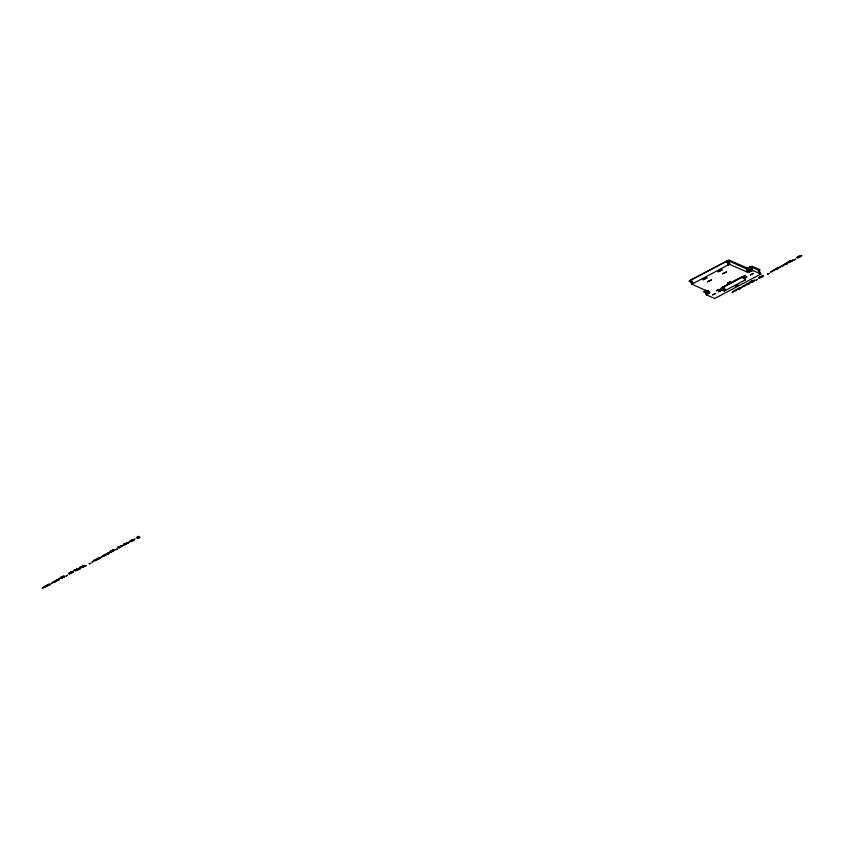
<?xml version="1.0" encoding="UTF-8"?>
<svg xmlns="http://www.w3.org/2000/svg" width="844" height="844" viewBox="0 0 844 844"><rect width="100%" height="100%" fill="white"/><g stroke="black" fill="none" stroke-linecap="round" stroke-linejoin="round"><path stroke-width="1.27" d="M744.619 278.035C750.495 275.028 743.364 277.993 744.893 280.124L725.566 290.325C724.184 291.707 718.17 289.397 721.092 288.3L740.42 278.098C741.77 276.748 746.645 278.763 745.431 279.807M704.634 291.307L705.763 290.42L707.588 294.05L706.46 294.936L714.773 298.47L760.803 274.089L752.785 270.428L748.058 272.39L729.343 264.32L691.932 284.164L710.026 292.467L707.588 294.05M706.428 294.873L704.677 291.138M760.782 274.131L758.956 270.418L750.96 266.799L746.233 268.761L728.013 260.553L690.571 280.155L690.086 280.588L691.943 284.28M691.911 284.217L690.16 280.482M758.956 270.502L758.334 270.966M692.154 283.964L690.434 280.25M48.203 584.502C51.906 582.181 50.028 586.918 48.214 584.512M705.436 290.357L703.442 291.813L705.763 292.931M758.355 271.188L760.106 269.827L752.088 266.187L747.351 268.16L728.889 259.973L688.968 281.052L691.268 282.286M741.633 277.022L723.519 286.58M722.369 287.192C728.14 295.685 719.415 286.791 723.741 286.696L741.929 277.096M785.447 263.803C780.848 266.504 775.995 269.901 782.441 265.406C782.915 267.253 783.823 264.647 785.479 263.866M776.459 268.55C771.859 271.251 767.006 274.648 773.452 270.154C773.927 272 774.834 269.384 776.491 268.614M747.267 283.964C741 286.306 738.743 290.368 744.218 285.652C744.925 287.182 745.537 284.903 747.299 284.027M738.278 288.711C732.022 291.043 729.765 295.115 735.229 290.399C735.957 291.94 736.538 289.64 738.31 288.764M752.574 270.439L750.749 266.81M729.744 264.204L727.918 260.574M758.861 270.607L760.687 274.237M758.693 270.734L760.518 274.363M750.96 266.799L752.785 270.428M750.622 266.841L752.458 270.47M750.495 266.883L752.32 270.513M750.337 266.936L752.162 270.565M750.179 266.999L752.004 270.639M749.999 267.084L751.825 270.713M749.82 267.158L751.645 270.787M749.472 267.337L751.297 270.966M749.303 267.432L751.128 271.061M747.953 268.149L749.778 271.779M747.573 268.339L749.398 271.968M747.383 268.424L749.208 272.053M747.204 268.508L749.029 272.137M747.024 268.582L748.85 272.211M746.856 268.635L748.681 272.264M746.571 268.73L748.533 272.317M746.455 268.761L748.28 272.39M746.233 268.761L748.185 272.401M744.271 278.151L745.178 279.965M743.986 278.309L744.893 280.124M728.14 260.564L729.965 264.193M727.802 260.606L729.627 264.235M727.665 260.638L729.501 264.267M727.517 260.69L729.343 264.32M727.349 260.754L729.184 264.383M727.18 260.828L729.005 264.457M726.99 260.912L728.815 264.541M726.811 260.996L728.636 264.626M726.431 261.186L728.256 264.816M723.741 286.696L725.566 290.325M723.445 286.844L725.27 290.473M723.139 286.981L724.964 290.61M722.875 287.087L724.701 290.716M722.643 287.16L724.468 290.79M708.053 290.336L709.424 293.058M707.894 290.431L709.255 293.153M707.536 290.631L708.907 293.353M705.405 290.621L707.23 294.25M705.236 290.726L707.061 294.356M705.088 290.821L706.913 294.451M704.951 290.906L706.671 294.619M704.751 291.074L706.576 294.704M691.247 279.765L693.072 283.394M690.888 279.965L692.713 283.595M690.719 280.06L692.544 283.689M690.571 280.155L692.396 283.784M690.329 280.335L692.059 284.038M122.275 545.868L119.521 547.471L122.275 545.868M128.056 542.819L125.302 544.422L128.056 542.819M129.807 541.183L130.546 541.732L133.215 540.698L134.998 538.968L129.807 541.183M749.767 282.234L750.506 282.782L753.175 281.759L754.958 280.018L749.767 282.234M758.429 277.655L759.167 278.214L761.837 277.18L763.62 275.439L758.429 277.655M787.948 262.073L788.686 262.632L791.356 261.598L793.138 259.857L787.948 262.073M796.609 257.504L797.348 258.053L800.017 257.019L801.8 255.289L796.609 257.504M45.924 586.548L45.281 587.076L47.897 585.725L46.325 585.715L48.403 584.639C42.2 586.802 39.731 591.085 45.323 586.274L45.924 586.548M54.902 581.801L54.259 582.328L56.886 580.978L55.314 580.967L57.392 579.902C51.189 582.054 48.72 586.348 54.311 581.527L54.902 581.801M95.657 560.289L95.013 560.817L97.63 559.466L96.058 559.456L98.136 558.39C91.933 560.543 89.464 564.836 95.055 560.015L95.657 560.289M104.635 555.542L103.991 556.08L106.608 554.73L105.046 554.719L107.125 553.643C100.921 555.795 98.442 560.089 104.044 555.278L104.635 555.542M735.483 286.633L738.363 285.24L735.483 286.633M58.036 580.187C56.094 581.389 62.266 578.931 58.373 579.3C60.536 578.34 55.43 579.86 58.036 580.187M98.78 558.675C96.701 559.973 103.147 557.283 99.117 557.895C101.28 556.702 96.205 558.38 98.78 558.675M107.758 553.938C105.827 555.13 111.999 552.672 108.095 553.042C110.269 552.092 105.152 553.611 107.758 553.938M738.954 289.059C737.023 290.252 743.195 287.793 739.291 288.163C741.475 287.213 736.274 288.785 738.954 289.059M747.942 284.312C746.012 285.515 752.152 283.046 748.28 283.426C750.464 282.466 745.263 284.038 747.942 284.312M777.134 268.898C775.203 270.101 781.375 267.643 777.472 268.012C779.634 267.052 774.528 268.571 777.134 268.898M786.123 264.161C784.181 265.354 790.353 262.895 786.46 263.265C788.623 262.315 783.517 263.834 786.123 264.161M64.06 576.811L61.422 578.288L64.06 576.811M72.721 572.232L70.084 573.709L72.721 572.232M113.792 550.552L111.155 552.029L113.792 550.552M123.266 545.266L119.447 547.798L118.403 547.978L121.641 545.889L117.569 547.376L123.266 545.266M129.037 542.217L125.228 544.749L124.184 544.929L127.412 542.84L123.34 544.327L129.037 542.217M750.432 274.88L753.281 273.551L750.432 274.88M60.631 578.383L64.967 576.357L63.036 576.948L64.028 575.988L61.433 577.001L59.797 578.193L61.749 577.539L60.631 578.383M69.292 573.814L73.639 571.789L71.698 572.38L72.689 571.42L70.094 572.422L68.459 573.625L70.411 572.971L69.292 573.814M110.364 552.124L114.7 550.098L112.769 550.689L113.761 549.739L111.165 550.742L109.52 551.934L111.482 551.29L110.364 552.124M718.518 291.729L721.377 290.399L718.518 291.729M712.631 294.83L715.48 293.512L712.631 294.83M727.686 283.046L730.535 281.738L727.686 283.046M60.747 577.496L63.1 576.41L60.747 577.496M69.408 572.928L71.761 571.842L69.408 572.928M110.48 551.248L112.832 550.151L110.48 551.248M89.2 563.739L90.804 563.359L89.2 563.739M767.555 273.962L769.158 273.583L767.555 273.962M67.488 575.281L66.212 575.956L67.488 575.281M117.221 549.022L115.934 549.697L117.221 549.022M757.395 279.406L756.108 280.081L757.395 279.406M795.576 259.245L794.288 259.92L795.576 259.245M703.031 279.744L706.956 277.876L703.031 279.744M707.504 281.769L711.429 279.902L707.504 281.769M718.149 271.757L722.074 269.89L718.149 271.757M722.622 273.783L726.547 271.916L722.622 273.783M716.429 290.737L719.257 289.46L716.429 290.737M138.036 537.955C133.806 539.643 144.261 536.847 137.899 536.858C141.402 535.391 133.753 537.533 138.036 537.955M742.572 276.927L745.4 275.661L742.572 276.927M75.264 570.312C73.428 572.591 87.47 565.216 75.781 570.533C85.497 564.351 65.61 574.49 77.595 568.877L75.264 570.312M81.045 567.263C79.199 569.542 93.251 562.167 81.551 567.484C91.279 561.302 71.381 571.441 83.366 565.828L81.045 567.263M131.622 540.002L130.904 541.141L134.143 539.854L131.622 540.002M751.593 281.052L750.865 282.191L754.103 280.915L751.593 281.052M760.254 276.484L759.526 277.623L762.765 276.336L760.254 276.484M789.773 260.901L789.045 262.041L792.284 260.754L789.773 260.901M798.435 256.323L797.707 257.462L800.945 256.175L798.435 256.323"/></g></svg>
